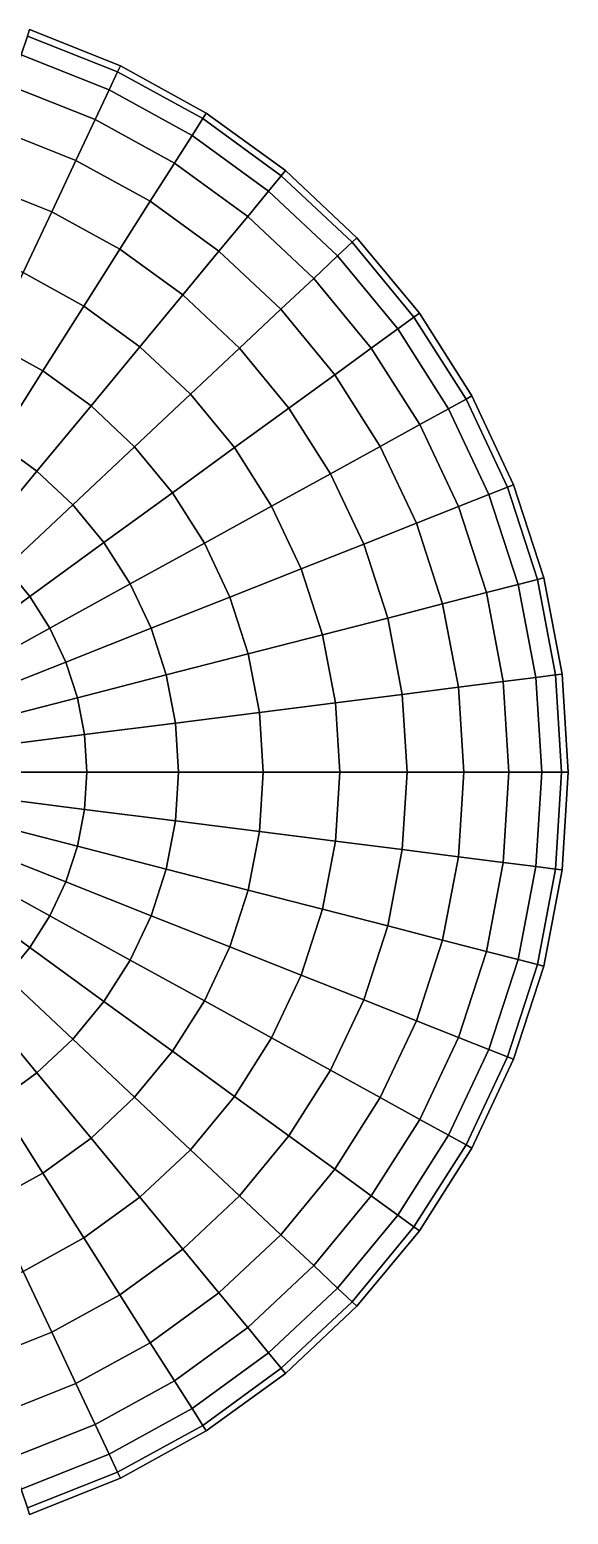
# Model space of a CAD drawing. Extents: x -1 to 5, y -1 to 5.
# Drawn here: x 4.309 to 5, y -0.951 to 0.951 of the extents above; entities that cross this region are included whole.
import ezdxf

# ---------------------------------------------------------------- set-up
doc = ezdxf.new("R2010")
doc.units = 0

msp = doc.modelspace()

# ---------------------------------------------------------------- linework, layer by layer
at = {"color": 100}
for points in [[(4.4221, 0.8971, 0.1305), (4.4258, 0.9048), (4.309, 0.9511), (4.3064, 0.9429, 0.1305)], [(4.4258, 0.9048), (4.4221, 0.8971, -0.1305), (4.3064, 0.9429, -0.1305), (4.309, 0.9511)], [(4.4113, 0.874, 0.2588), (4.4221, 0.8971, 0.1305), (4.3064, 0.9429, 0.1305), (4.2985, 0.9187, 0.2588)], [(4.4221, 0.8971, -0.1305), (4.4113, 0.874, -0.2588), (4.2985, 0.9187, -0.2588), (4.3064, 0.9429, -0.1305)], [(4.3934, 0.836, 0.3827), (4.4113, 0.874, 0.2588), (4.2985, 0.9187, 0.2588), (4.2855, 0.8787, 0.3827)], [(4.4113, 0.874, -0.2588), (4.3934, 0.836, -0.3827), (4.2855, 0.8787, -0.3827), (4.2985, 0.9187, -0.2588)], [(4.5176, 0.8156, 0.2588), (4.5312, 0.8371, 0.1305), (4.4221, 0.8971, 0.1305), (4.4113, 0.874, 0.2588)], [(4.5312, 0.8371, -0.1305), (4.5176, 0.8156, -0.2588), (4.4113, 0.874, -0.2588), (4.4221, 0.8971, -0.1305)], [(4.5312, 0.8371, 0.1305), (4.5358, 0.8443), (4.4258, 0.9048), (4.4221, 0.8971, 0.1305)], [(4.5358, 0.8443), (4.5312, 0.8371, -0.1305), (4.4221, 0.8971, -0.1305), (4.4258, 0.9048)], [(4.3687, 0.7836, 0.5), (4.3934, 0.836, 0.3827), (4.2855, 0.8787, 0.3827), (4.2676, 0.8236, 0.5)], [(4.3934, 0.836, -0.3827), (4.3687, 0.7836, -0.5), (4.2676, 0.8236, -0.5), (4.2855, 0.8787, -0.3827)], [(4.495, 0.7801, 0.3827), (4.5176, 0.8156, 0.2588), (4.4113, 0.874, 0.2588), (4.3934, 0.836, 0.3827)], [(4.5176, 0.8156, -0.2588), (4.495, 0.7801, -0.3827), (4.3934, 0.836, -0.3827), (4.4113, 0.874, -0.2588)], [(4.6157, 0.7443, 0.2588), (4.632, 0.7639, 0.1305), (4.5312, 0.8371, 0.1305), (4.5176, 0.8156, 0.2588)], [(4.632, 0.7639, -0.1305), (4.6157, 0.7443, -0.2588), (4.5176, 0.8156, -0.2588), (4.5312, 0.8371, -0.1305)], [(4.632, 0.7639, 0.1305), (4.6374, 0.7705), (4.5358, 0.8443), (4.5312, 0.8371, 0.1305)], [(4.6374, 0.7705), (4.632, 0.7639, -0.1305), (4.5312, 0.8371, -0.1305), (4.5358, 0.8443)], [(4.3378, 0.7178, 0.6088), (4.3687, 0.7836, 0.5), (4.2676, 0.8236, 0.5), (4.2452, 0.7545, 0.6088)], [(4.3687, 0.7836, -0.5), (4.3378, 0.7178, -0.6088), (4.2452, 0.7545, -0.6088), (4.2676, 0.8236, -0.5)], [(4.464, 0.7312, 0.5), (4.495, 0.7801, 0.3827), (4.3934, 0.836, 0.3827), (4.3687, 0.7836, 0.5)], [(4.495, 0.7801, -0.3827), (4.464, 0.7312, -0.5), (4.3687, 0.7836, -0.5), (4.3934, 0.836, -0.3827)], [(4.5889, 0.7119, 0.3827), (4.6157, 0.7443, 0.2588), (4.5176, 0.8156, 0.2588), (4.495, 0.7801, 0.3827)], [(4.6157, 0.7443, -0.2588), (4.5889, 0.7119, -0.3827), (4.495, 0.7801, -0.3827), (4.5176, 0.8156, -0.2588)], [(4.4251, 0.6699, 0.6088), (4.464, 0.7312, 0.5), (4.3687, 0.7836, 0.5), (4.3378, 0.7178, 0.6088)], [(4.464, 0.7312, -0.5), (4.4251, 0.6699, -0.6088), (4.3378, 0.7178, -0.6088), (4.3687, 0.7836, -0.5)], [(4.552, 0.6673, 0.5), (4.5889, 0.7119, 0.3827), (4.495, 0.7801, 0.3827), (4.464, 0.7312, 0.5)], [(4.5889, 0.7119, -0.3827), (4.552, 0.6673, -0.5), (4.464, 0.7312, -0.5), (4.495, 0.7801, -0.3827)], [(4.7041, 0.6612, 0.2588), (4.7227, 0.6787, 0.1305), (4.632, 0.7639, 0.1305), (4.6157, 0.7443, 0.2588)], [(4.7227, 0.6787, -0.1305), (4.7041, 0.6612, -0.2588), (4.6157, 0.7443, -0.2588), (4.632, 0.7639, -0.1305)], [(4.7227, 0.6787, 0.1305), (4.729, 0.6845), (4.6374, 0.7705), (4.632, 0.7639, 0.1305)], [(4.729, 0.6845), (4.7227, 0.6787, -0.1305), (4.632, 0.7639, -0.1305), (4.6374, 0.7705)], [(4.3011, 0.6398, 0.7071), (4.3378, 0.7178, 0.6088), (4.2452, 0.7545, 0.6088), (4.2185, 0.6725, 0.7071)], [(4.3378, 0.7178, -0.6088), (4.3011, 0.6398, -0.7071), (4.2185, 0.6725, -0.7071), (4.2452, 0.7545, -0.6088)], [(4.6735, 0.6324, 0.3827), (4.7041, 0.6612, 0.2588), (4.6157, 0.7443, 0.2588), (4.5889, 0.7119, 0.3827)], [(4.7041, 0.6612, -0.2588), (4.6735, 0.6324, -0.3827), (4.5889, 0.7119, -0.3827), (4.6157, 0.7443, -0.2588)], [(4.5057, 0.6113, 0.6088), (4.552, 0.6673, 0.5), (4.464, 0.7312, 0.5), (4.4251, 0.6699, 0.6088)], [(4.552, 0.6673, -0.5), (4.5057, 0.6113, -0.6088), (4.4251, 0.6699, -0.6088), (4.464, 0.7312, -0.5)], [(4.3789, 0.597, 0.7071), (4.4251, 0.6699, 0.6088), (4.3378, 0.7178, 0.6088), (4.3011, 0.6398, 0.7071)], [(4.4251, 0.6699, -0.6088), (4.3789, 0.597, -0.7071), (4.3011, 0.6398, -0.7071), (4.3378, 0.7178, -0.6088)], [(4.6313, 0.5928, 0.5), (4.6735, 0.6324, 0.3827), (4.5889, 0.7119, 0.3827), (4.552, 0.6673, 0.5)], [(4.6735, 0.6324, -0.3827), (4.6313, 0.5928, -0.5), (4.552, 0.6673, -0.5), (4.5889, 0.7119, -0.3827)], [(4.4507, 0.5448, 0.7071), (4.5057, 0.6113, 0.6088), (4.4251, 0.6699, 0.6088), (4.3789, 0.597, 0.7071)], [(4.5057, 0.6113, -0.6088), (4.4507, 0.5448, -0.7071), (4.3789, 0.597, -0.7071), (4.4251, 0.6699, -0.6088)], [(4.5783, 0.5431, 0.6088), (4.6313, 0.5928, 0.5), (4.552, 0.6673, 0.5), (4.5057, 0.6113, 0.6088)], [(4.6313, 0.5928, -0.5), (4.5783, 0.5431, -0.6088), (4.5057, 0.6113, -0.6088), (4.552, 0.6673, -0.5)], [(4.7815, 0.5678, 0.2588), (4.8021, 0.5828, 0.1305), (4.7227, 0.6787, 0.1305), (4.7041, 0.6612, 0.2588)], [(4.8021, 0.5828, -0.1305), (4.7815, 0.5678, -0.2588), (4.7041, 0.6612, -0.2588), (4.7227, 0.6787, -0.1305)], [(4.8021, 0.5828, 0.1305), (4.809, 0.5878), (4.729, 0.6845), (4.7227, 0.6787, 0.1305)], [(4.809, 0.5878), (4.8021, 0.5828, -0.1305), (4.7227, 0.6787, -0.1305), (4.729, 0.6845)], [(4.7474, 0.543, 0.3827), (4.7815, 0.5678, 0.2588), (4.7041, 0.6612, 0.2588), (4.6735, 0.6324, 0.3827)], [(4.7815, 0.5678, -0.2588), (4.7474, 0.543, -0.3827), (4.6735, 0.6324, -0.3827), (4.7041, 0.6612, -0.2588)], [(4.3262, 0.514, 0.7934), (4.3789, 0.597, 0.7071), (4.3011, 0.6398, 0.7071), (4.2592, 0.5508, 0.7934)], [(4.3789, 0.597, -0.7071), (4.3262, 0.514, -0.7934), (4.2592, 0.5508, -0.7934), (4.3011, 0.6398, -0.7071)], [(4.7006, 0.509, 0.5), (4.7474, 0.543, 0.3827), (4.6735, 0.6324, 0.3827), (4.6313, 0.5928, 0.5)], [(4.7474, 0.543, -0.3827), (4.7006, 0.509, -0.5), (4.6313, 0.5928, -0.5), (4.6735, 0.6324, -0.3827)], [(4.5155, 0.484, 0.7071), (4.5783, 0.5431, 0.6088), (4.5057, 0.6113, 0.6088), (4.4507, 0.5448, 0.7071)], [(4.5783, 0.5431, -0.6088), (4.5155, 0.484, -0.7071), (4.4507, 0.5448, -0.7071), (4.5057, 0.6113, -0.6088)], [(4.388, 0.4691, 0.7934), (4.4507, 0.5448, 0.7071), (4.3789, 0.597, 0.7071), (4.3262, 0.514, 0.7934)], [(4.4507, 0.5448, -0.7071), (4.388, 0.4691, -0.7934), (4.3262, 0.514, -0.7934), (4.3789, 0.597, -0.7071)], [(4.6418, 0.4663, 0.6088), (4.7006, 0.509, 0.5), (4.6313, 0.5928, 0.5), (4.5783, 0.5431, 0.6088)], [(4.7006, 0.509, -0.5), (4.6418, 0.4663, -0.6088), (4.5783, 0.5431, -0.6088), (4.6313, 0.5928, -0.5)], [(4.8464, 0.4653, 0.2588), (4.8688, 0.4776, 0.1305), (4.8021, 0.5828, 0.1305), (4.7815, 0.5678, 0.2588)], [(4.8688, 0.4776, -0.1305), (4.8464, 0.4653, -0.2588), (4.7815, 0.5678, -0.2588), (4.8021, 0.5828, -0.1305)], [(4.8688, 0.4776, 0.1305), (4.8763, 0.4818), (4.809, 0.5878), (4.8021, 0.5828, 0.1305)], [(4.8763, 0.4818), (4.8688, 0.4776, -0.1305), (4.8021, 0.5828, -0.1305), (4.809, 0.5878)], [(4.8096, 0.4451, 0.3827), (4.8464, 0.4653, 0.2588), (4.7815, 0.5678, 0.2588), (4.7474, 0.543, 0.3827)], [(4.8464, 0.4653, -0.2588), (4.8096, 0.4451, -0.3827), (4.7474, 0.543, -0.3827), (4.7815, 0.5678, -0.2588)], [(4.2679, 0.4222, 0.866), (4.3262, 0.514, 0.7934), (4.2592, 0.5508, 0.7934), (4.2129, 0.4524, 0.866)], [(4.3262, 0.514, -0.7934), (4.2679, 0.4222, -0.866), (4.2129, 0.4524, -0.866), (4.2592, 0.5508, -0.7934)], [(4.4438, 0.4167, 0.7934), (4.5155, 0.484, 0.7071), (4.4507, 0.5448, 0.7071), (4.388, 0.4691, 0.7934)], [(4.5155, 0.484, -0.7071), (4.4438, 0.4167, -0.7934), (4.388, 0.4691, -0.7934), (4.4507, 0.5448, -0.7071)], [(4.5721, 0.4156, 0.7071), (4.6418, 0.4663, 0.6088), (4.5783, 0.5431, 0.6088), (4.5155, 0.484, 0.7071)], [(4.6418, 0.4663, -0.6088), (4.5721, 0.4156, -0.7071), (4.5155, 0.484, -0.7071), (4.5783, 0.5431, -0.6088)], [(4.7589, 0.4172, 0.5), (4.8096, 0.4451, 0.3827), (4.7474, 0.543, 0.3827), (4.7006, 0.509, 0.5)], [(4.8096, 0.4451, -0.3827), (4.7589, 0.4172, -0.5), (4.7006, 0.509, -0.5), (4.7474, 0.543, -0.3827)], [(4.3187, 0.3853, 0.866), (4.388, 0.4691, 0.7934), (4.3262, 0.514, 0.7934), (4.2679, 0.4222, 0.866)], [(4.388, 0.4691, -0.7934), (4.3187, 0.3853, -0.866), (4.2679, 0.4222, -0.866), (4.3262, 0.514, -0.7934)], [(4.6952, 0.3822, 0.6088), (4.7589, 0.4172, 0.5), (4.7006, 0.509, 0.5), (4.6418, 0.4663, 0.6088)], [(4.7589, 0.4172, -0.5), (4.6952, 0.3822, -0.6088), (4.6418, 0.4663, -0.6088), (4.7006, 0.509, -0.5)], [(4.4925, 0.3578, 0.7934), (4.5721, 0.4156, 0.7071), (4.5155, 0.484, 0.7071), (4.4438, 0.4167, 0.7934)], [(4.5721, 0.4156, -0.7071), (4.4925, 0.3578, -0.7934), (4.4438, 0.4167, -0.7934), (4.5155, 0.484, -0.7071)], [(4.8981, 0.3556, 0.2588), (4.9218, 0.365, 0.1305), (4.8688, 0.4776, 0.1305), (4.8464, 0.4653, 0.2588)], [(4.9218, 0.365, -0.1305), (4.8981, 0.3556, -0.2588), (4.8464, 0.4653, -0.2588), (4.8688, 0.4776, -0.1305)], [(4.9218, 0.365, 0.1305), (4.9298, 0.3681), (4.8763, 0.4818), (4.8688, 0.4776, 0.1305)], [(4.9298, 0.3681), (4.9218, 0.365, -0.1305), (4.8688, 0.4776, -0.1305), (4.8763, 0.4818)], [(4.3645, 0.3423, 0.866), (4.4438, 0.4167, 0.7934), (4.388, 0.4691, 0.7934), (4.3187, 0.3853, 0.866)], [(4.4438, 0.4167, -0.7934), (4.3645, 0.3423, -0.866), (4.3187, 0.3853, -0.866), (4.388, 0.4691, -0.7934)], [(4.6196, 0.3407, 0.7071), (4.6952, 0.3822, 0.6088), (4.6418, 0.4663, 0.6088), (4.5721, 0.4156, 0.7071)], [(4.6952, 0.3822, -0.6088), (4.6196, 0.3407, -0.7071), (4.5721, 0.4156, -0.7071), (4.6418, 0.4663, -0.6088)], [(4.859, 0.3401, 0.3827), (4.8981, 0.3556, 0.2588), (4.8464, 0.4653, 0.2588), (4.8096, 0.4451, 0.3827)], [(4.8981, 0.3556, -0.2588), (4.859, 0.3401, -0.3827), (4.8096, 0.4451, -0.3827), (4.8464, 0.4653, -0.2588)], [(4.8052, 0.3188, 0.5), (4.859, 0.3401, 0.3827), (4.8096, 0.4451, 0.3827), (4.7589, 0.4172, 0.5)], [(4.859, 0.3401, -0.3827), (4.8052, 0.3188, -0.5), (4.7589, 0.4172, -0.5), (4.8096, 0.4451, -0.3827)], [(4.2439, 0.2949, 0.9239), (4.3187, 0.3853, 0.866), (4.2679, 0.4222, 0.866), (4.2051, 0.3231, 0.9239)], [(4.3187, 0.3853, -0.866), (4.2439, 0.2949, -0.9239), (4.2051, 0.3231, -0.9239), (4.2679, 0.4222, -0.866)], [(4.4045, 0.2939, 0.866), (4.4925, 0.3578, 0.7934), (4.4438, 0.4167, 0.7934), (4.3645, 0.3423, 0.866)], [(4.4925, 0.3578, -0.7934), (4.4045, 0.2939, -0.866), (4.3645, 0.3423, -0.866), (4.4438, 0.4167, -0.7934)], [(4.5335, 0.2933, 0.7934), (4.6196, 0.3407, 0.7071), (4.5721, 0.4156, 0.7071), (4.4925, 0.3578, 0.7934)], [(4.6196, 0.3407, -0.7071), (4.5335, 0.2933, -0.7934), (4.4925, 0.3578, -0.7934), (4.5721, 0.4156, -0.7071)], [(4.7376, 0.2921, 0.6088), (4.8052, 0.3188, 0.5), (4.7589, 0.4172, 0.5), (4.6952, 0.3822, 0.6088)], [(4.8052, 0.3188, -0.5), (4.7376, 0.2921, -0.6088), (4.6952, 0.3822, -0.6088), (4.7589, 0.4172, -0.5)], [(4.279, 0.262, 0.9239), (4.3645, 0.3423, 0.866), (4.3187, 0.3853, 0.866), (4.2439, 0.2949, 0.9239)], [(4.3645, 0.3423, -0.866), (4.279, 0.262, -0.9239), (4.2439, 0.2949, -0.9239), (4.3187, 0.3853, -0.866)], [(4.6575, 0.2603, 0.7071), (4.7376, 0.2921, 0.6088), (4.6952, 0.3822, 0.6088), (4.6196, 0.3407, 0.7071)], [(4.7376, 0.2921, -0.6088), (4.6575, 0.2603, -0.7071), (4.6196, 0.3407, -0.7071), (4.6952, 0.3822, -0.6088)], [(4.9356, 0.2402, 0.2588), (4.9603, 0.2466, 0.1305), (4.9218, 0.365, 0.1305), (4.8981, 0.3556, 0.2588)], [(4.9603, 0.2466, -0.1305), (4.9356, 0.2402, -0.2588), (4.8981, 0.3556, -0.2588), (4.9218, 0.365, -0.1305)], [(4.9603, 0.2466, 0.1305), (4.9686, 0.2487), (4.9298, 0.3681), (4.9218, 0.365, 0.1305)], [(4.9686, 0.2487), (4.9603, 0.2466, -0.1305), (4.9218, 0.365, -0.1305), (4.9298, 0.3681)], [(4.4382, 0.2409, 0.866), (4.5335, 0.2933, 0.7934), (4.4925, 0.3578, 0.7934), (4.4045, 0.2939, 0.866)], [(4.5335, 0.2933, -0.7934), (4.4382, 0.2409, -0.866), (4.4045, 0.2939, -0.866), (4.4925, 0.3578, -0.7934)], [(4.8949, 0.2298, 0.3827), (4.9356, 0.2402, 0.2588), (4.8981, 0.3556, 0.2588), (4.859, 0.3401, 0.3827)], [(4.9356, 0.2402, -0.2588), (4.8949, 0.2298, -0.3827), (4.859, 0.3401, -0.3827), (4.8981, 0.3556, -0.2588)], [(4.3096, 0.2249, 0.9239), (4.4045, 0.2939, 0.866), (4.3645, 0.3423, 0.866), (4.279, 0.262, 0.9239)], [(4.4045, 0.2939, -0.866), (4.3096, 0.2249, -0.9239), (4.279, 0.262, -0.9239), (4.3645, 0.3423, -0.866)], [(4.566, 0.2241, 0.7934), (4.6575, 0.2603, 0.7071), (4.6196, 0.3407, 0.7071), (4.5335, 0.2933, 0.7934)], [(4.6575, 0.2603, -0.7071), (4.566, 0.2241, -0.7934), (4.5335, 0.2933, -0.7934), (4.6196, 0.3407, -0.7071)], [(4.8388, 0.2154, 0.5), (4.8949, 0.2298, 0.3827), (4.859, 0.3401, 0.3827), (4.8052, 0.3188, 0.5)], [(4.8949, 0.2298, -0.3827), (4.8388, 0.2154, -0.5), (4.8052, 0.3188, -0.5), (4.859, 0.3401, -0.3827)], [(4.7684, 0.1973, 0.6088), (4.8388, 0.2154, 0.5), (4.8052, 0.3188, 0.5), (4.7376, 0.2921, 0.6088)], [(4.8388, 0.2154, -0.5), (4.7684, 0.1973, -0.6088), (4.7376, 0.2921, -0.6088), (4.8052, 0.3188, -0.5)], [(4.3353, 0.1844, 0.9239), (4.4382, 0.2409, 0.866), (4.4045, 0.2939, 0.866), (4.3096, 0.2249, 0.9239)], [(4.4382, 0.2409, -0.866), (4.3353, 0.1844, -0.9239), (4.3096, 0.2249, -0.9239), (4.4045, 0.2939, -0.866)], [(4.4649, 0.1841, 0.866), (4.566, 0.2241, 0.7934), (4.5335, 0.2933, 0.7934), (4.4382, 0.2409, 0.866)], [(4.566, 0.2241, -0.7934), (4.4649, 0.1841, -0.866), (4.4382, 0.2409, -0.866), (4.5335, 0.2933, -0.7934)], [(4.6849, 0.1759, 0.7071), (4.7684, 0.1973, 0.6088), (4.7376, 0.2921, 0.6088), (4.6575, 0.2603, 0.7071)], [(4.7684, 0.1973, -0.6088), (4.6849, 0.1759, -0.7071), (4.6575, 0.2603, -0.7071), (4.7376, 0.2921, -0.6088)], [(4.2094, 0.1521, 0.9659), (4.3096, 0.2249, 0.9239), (4.279, 0.262, 0.9239), (4.1887, 0.1772, 0.9659)], [(4.3096, 0.2249, -0.9239), (4.2094, 0.1521, -0.9659), (4.1887, 0.1772, -0.9659), (4.279, 0.262, -0.9239)], [(4.5896, 0.1514, 0.7934), (4.6849, 0.1759, 0.7071), (4.6575, 0.2603, 0.7071), (4.566, 0.2241, 0.7934)], [(4.6849, 0.1759, -0.7071), (4.5896, 0.1514, -0.7934), (4.566, 0.2241, -0.7934), (4.6575, 0.2603, -0.7071)], [(4.9836, 0.1243, 0.1305), (4.9921, 0.1253), (4.9686, 0.2487), (4.9603, 0.2466, 0.1305)], [(4.9921, 0.1253), (4.9836, 0.1243, -0.1305), (4.9603, 0.2466, -0.1305), (4.9686, 0.2487)], [(4.3558, 0.1409, 0.9239), (4.4649, 0.1841, 0.866), (4.4382, 0.2409, 0.866), (4.3353, 0.1844, 0.9239)], [(4.4649, 0.1841, -0.866), (4.3558, 0.1409, -0.9239), (4.3353, 0.1844, -0.9239), (4.4382, 0.2409, -0.866)], [(4.8592, 0.1085, 0.5), (4.9166, 0.1158, 0.3827), (4.8949, 0.2298, 0.3827), (4.8388, 0.2154, 0.5)], [(4.9166, 0.1158, -0.3827), (4.8592, 0.1085, -0.5), (4.8388, 0.2154, -0.5), (4.8949, 0.2298, -0.3827)], [(4.9166, 0.1158, 0.3827), (4.9583, 0.1211, 0.2588), (4.9356, 0.2402, 0.2588), (4.8949, 0.2298, 0.3827)], [(4.9583, 0.1211, -0.2588), (4.9166, 0.1158, -0.3827), (4.8949, 0.2298, -0.3827), (4.9356, 0.2402, -0.2588)], [(4.9583, 0.1211, 0.2588), (4.9836, 0.1243, 0.1305), (4.9603, 0.2466, 0.1305), (4.9356, 0.2402, 0.2588)], [(4.9836, 0.1243, -0.1305), (4.9583, 0.1211, -0.2588), (4.9356, 0.2402, -0.2588), (4.9603, 0.2466, -0.1305)], [(4.2268, 0.1247, 0.9659), (4.3353, 0.1844, 0.9239), (4.3096, 0.2249, 0.9239), (4.2094, 0.1521, 0.9659)], [(4.3353, 0.1844, -0.9239), (4.2268, 0.1247, -0.9659), (4.2094, 0.1521, -0.9659), (4.3096, 0.2249, -0.9239)], [(4.4843, 0.1243, 0.866), (4.5896, 0.1514, 0.7934), (4.566, 0.2241, 0.7934), (4.4649, 0.1841, 0.866)], [(4.5896, 0.1514, -0.7934), (4.4843, 0.1243, -0.866), (4.4649, 0.1841, -0.866), (4.566, 0.2241, -0.7934)], [(4.7871, 0.0994, 0.6088), (4.8592, 0.1085, 0.5), (4.8388, 0.2154, 0.5), (4.7684, 0.1973, 0.6088)], [(4.8592, 0.1085, -0.5), (4.7871, 0.0994, -0.6088), (4.7684, 0.1973, -0.6088), (4.8388, 0.2154, -0.5)], [(4.7015, 0.0886, 0.7071), (4.7871, 0.0994, 0.6088), (4.7684, 0.1973, 0.6088), (4.6849, 0.1759, 0.7071)], [(4.7871, 0.0994, -0.6088), (4.7015, 0.0886, -0.7071), (4.6849, 0.1759, -0.7071), (4.7684, 0.1973, -0.6088)], [(4.2406, 0.0953, 0.9659), (4.3558, 0.1409, 0.9239), (4.3353, 0.1844, 0.9239), (4.2268, 0.1247, 0.9659)], [(4.3558, 0.1409, -0.9239), (4.2406, 0.0953, -0.9659), (4.2268, 0.1247, -0.9659), (4.3353, 0.1844, -0.9239)], [(4.3707, 0.0952, 0.9239), (4.4843, 0.1243, 0.866), (4.4649, 0.1841, 0.866), (4.3558, 0.1409, 0.9239)], [(4.4843, 0.1243, -0.866), (4.3707, 0.0952, -0.9239), (4.3558, 0.1409, -0.9239), (4.4649, 0.1841, -0.866)], [(4.604, 0.0763, 0.7934), (4.7015, 0.0886, 0.7071), (4.6849, 0.1759, 0.7071), (4.5896, 0.1514, 0.7934)], [(4.7015, 0.0886, -0.7071), (4.604, 0.0763, -0.7934), (4.5896, 0.1514, -0.7934), (4.6849, 0.1759, -0.7071)], [(4.2507, 0.0644, 0.9659), (4.3707, 0.0952, 0.9239), (4.3558, 0.1409, 0.9239), (4.2406, 0.0953, 0.9659)], [(4.3707, 0.0952, -0.9239), (4.2507, 0.0644, -0.9659), (4.2406, 0.0953, -0.9659), (4.3558, 0.1409, -0.9239)], [(4.4961, 0.0627, 0.866), (4.604, 0.0763, 0.7934), (4.5896, 0.1514, 0.7934), (4.4843, 0.1243, 0.866)], [(4.604, 0.0763, -0.7934), (4.4961, 0.0627, -0.866), (4.4843, 0.1243, -0.866), (4.5896, 0.1514, -0.7934)], [(4.3797, 0.048, 0.9239), (4.4961, 0.0627, 0.866), (4.4843, 0.1243, 0.866), (4.3707, 0.0952, 0.9239)], [(4.4961, 0.0627, -0.866), (4.3797, 0.048, -0.9239), (4.3707, 0.0952, -0.9239), (4.4843, 0.1243, -0.866)], [(4.866, 0, 0.5), (4.9239, 0, 0.3827), (4.9166, 0.1158, 0.3827), (4.8592, 0.1085, 0.5)], [(4.9239, 0, -0.3827), (4.866, 0, -0.5), (4.8592, 0.1085, -0.5), (4.9166, 0.1158, -0.3827)], [(4.9239, 0, 0.3827), (4.9659, 0, 0.2588), (4.9583, 0.1211, 0.2588), (4.9166, 0.1158, 0.3827)], [(4.9659, 0, -0.2588), (4.9239, 0, -0.3827), (4.9166, 0.1158, -0.3827), (4.9583, 0.1211, -0.2588)], [(4.9659, 0, 0.2588), (4.9914, 0, 0.1305), (4.9836, 0.1243, 0.1305), (4.9583, 0.1211, 0.2588)], [(4.9914, 0, -0.1305), (4.9659, 0, -0.2588), (4.9583, 0.1211, -0.2588), (4.9836, 0.1243, -0.1305)], [(4.9914, 0, 0.1305), (5, 0), (4.9921, 0.1253), (4.9836, 0.1243, 0.1305)], [(5, 0), (4.9914, 0, -0.1305), (4.9836, 0.1243, -0.1305), (4.9921, 0.1253)], [(4.2568, 0.0324, 0.9659), (4.3797, 0.048, 0.9239), (4.3707, 0.0952, 0.9239), (4.2507, 0.0644, 0.9659)], [(4.3797, 0.048, -0.9239), (4.2568, 0.0324, -0.9659), (4.2507, 0.0644, -0.9659), (4.3707, 0.0952, -0.9239)], [(4.7071, 0, 0.7071), (4.7934, 0, 0.6088), (4.7871, 0.0994, 0.6088), (4.7015, 0.0886, 0.7071)], [(4.7934, 0, -0.6088), (4.7071, 0, -0.7071), (4.7015, 0.0886, -0.7071), (4.7871, 0.0994, -0.6088)], [(4.7934, 0, 0.6088), (4.866, 0, 0.5), (4.8592, 0.1085, 0.5), (4.7871, 0.0994, 0.6088)], [(4.866, 0, -0.5), (4.7934, 0, -0.6088), (4.7871, 0.0994, -0.6088), (4.8592, 0.1085, -0.5)], [(4.5, 0, 0.866), (4.6088, 0, 0.7934), (4.604, 0.0763, 0.7934), (4.4961, 0.0627, 0.866)], [(4.6088, 0, -0.7934), (4.5, 0, -0.866), (4.4961, 0.0627, -0.866), (4.604, 0.0763, -0.7934)], [(4.6088, 0, 0.7934), (4.7071, 0, 0.7071), (4.7015, 0.0886, 0.7071), (4.604, 0.0763, 0.7934)], [(4.7071, 0, -0.7071), (4.6088, 0, -0.7934), (4.604, 0.0763, -0.7934), (4.7015, 0.0886, -0.7071)], [(4.3827, 0, 0.9239), (4.5, 0, 0.866), (4.4961, 0.0627, 0.866), (4.3797, 0.048, 0.9239)], [(4.5, 0, -0.866), (4.3827, 0, -0.9239), (4.3797, 0.048, -0.9239), (4.4961, 0.0627, -0.866)], [(4.2588, 0, 0.9659), (4.3827, 0, 0.9239), (4.3797, 0.048, 0.9239), (4.2568, 0.0324, 0.9659)], [(4.3827, 0, -0.9239), (4.2588, 0, -0.9659), (4.2568, 0.0324, -0.9659), (4.3797, 0.048, -0.9239)], [(4.2568, -0.0324, 0.9659), (4.3797, -0.048, 0.9239), (4.3827, 0, 0.9239), (4.2588, 0, 0.9659)], [(4.3797, -0.048, -0.9239), (4.2568, -0.0324, -0.9659), (4.2588, 0, -0.9659), (4.3827, 0, -0.9239)], [(4.3797, -0.048, 0.9239), (4.4961, -0.0627, 0.866), (4.5, 0, 0.866), (4.3827, 0, 0.9239)], [(4.4961, -0.0627, -0.866), (4.3797, -0.048, -0.9239), (4.3827, 0, -0.9239), (4.5, 0, -0.866)], [(4.4961, -0.0627, 0.866), (4.604, -0.0763, 0.7934), (4.6088, 0, 0.7934), (4.5, 0, 0.866)], [(4.604, -0.0763, -0.7934), (4.4961, -0.0627, -0.866), (4.5, 0, -0.866), (4.6088, 0, -0.7934)], [(4.604, -0.0763, 0.7934), (4.7015, -0.0886, 0.7071), (4.7071, 0, 0.7071), (4.6088, 0, 0.7934)], [(4.7015, -0.0886, -0.7071), (4.604, -0.0763, -0.7934), (4.6088, 0, -0.7934), (4.7071, 0, -0.7071)], [(4.7015, -0.0886, 0.7071), (4.7871, -0.0994, 0.6088), (4.7934, 0, 0.6088), (4.7071, 0, 0.7071)], [(4.7871, -0.0994, -0.6088), (4.7015, -0.0886, -0.7071), (4.7071, 0, -0.7071), (4.7934, 0, -0.6088)], [(4.7871, -0.0994, 0.6088), (4.8592, -0.1085, 0.5), (4.866, 0, 0.5), (4.7934, 0, 0.6088)], [(4.8592, -0.1085, -0.5), (4.7871, -0.0994, -0.6088), (4.7934, 0, -0.6088), (4.866, 0, -0.5)], [(4.8592, -0.1085, 0.5), (4.9166, -0.1158, 0.3827), (4.9239, 0, 0.3827), (4.866, 0, 0.5)], [(4.9166, -0.1158, -0.3827), (4.8592, -0.1085, -0.5), (4.866, 0, -0.5), (4.9239, 0, -0.3827)], [(4.9166, -0.1158, 0.3827), (4.9583, -0.1211, 0.2588), (4.9659, 0, 0.2588), (4.9239, 0, 0.3827)], [(4.9583, -0.1211, -0.2588), (4.9166, -0.1158, -0.3827), (4.9239, 0, -0.3827), (4.9659, 0, -0.2588)], [(4.9583, -0.1211, 0.2588), (4.9836, -0.1243, 0.1305), (4.9914, 0, 0.1305), (4.9659, 0, 0.2588)], [(4.9836, -0.1243, -0.1305), (4.9583, -0.1211, -0.2588), (4.9659, 0, -0.2588), (4.9914, 0, -0.1305)], [(4.9836, -0.1243, 0.1305), (4.9921, -0.1253), (5, 0), (4.9914, 0, 0.1305)], [(4.9921, -0.1253), (4.9836, -0.1243, -0.1305), (4.9914, 0, -0.1305), (5, 0)], [(4.2507, -0.0644, 0.9659), (4.3707, -0.0952, 0.9239), (4.3797, -0.048, 0.9239), (4.2568, -0.0324, 0.9659)], [(4.3707, -0.0952, -0.9239), (4.2507, -0.0644, -0.9659), (4.2568, -0.0324, -0.9659), (4.3797, -0.048, -0.9239)], [(4.3707, -0.0952, 0.9239), (4.4843, -0.1243, 0.866), (4.4961, -0.0627, 0.866), (4.3797, -0.048, 0.9239)], [(4.4843, -0.1243, -0.866), (4.3707, -0.0952, -0.9239), (4.3797, -0.048, -0.9239), (4.4961, -0.0627, -0.866)], [(4.2406, -0.0953, 0.9659), (4.3558, -0.1409, 0.9239), (4.3707, -0.0952, 0.9239), (4.2507, -0.0644, 0.9659)], [(4.3558, -0.1409, -0.9239), (4.2406, -0.0953, -0.9659), (4.2507, -0.0644, -0.9659), (4.3707, -0.0952, -0.9239)], [(4.4843, -0.1243, 0.866), (4.5896, -0.1514, 0.7934), (4.604, -0.0763, 0.7934), (4.4961, -0.0627, 0.866)], [(4.5896, -0.1514, -0.7934), (4.4843, -0.1243, -0.866), (4.4961, -0.0627, -0.866), (4.604, -0.0763, -0.7934)], [(4.5896, -0.1514, 0.7934), (4.6849, -0.1759, 0.7071), (4.7015, -0.0886, 0.7071), (4.604, -0.0763, 0.7934)], [(4.6849, -0.1759, -0.7071), (4.5896, -0.1514, -0.7934), (4.604, -0.0763, -0.7934), (4.7015, -0.0886, -0.7071)], [(4.6849, -0.1759, 0.7071), (4.7684, -0.1973, 0.6088), (4.7871, -0.0994, 0.6088), (4.7015, -0.0886, 0.7071)], [(4.7684, -0.1973, -0.6088), (4.6849, -0.1759, -0.7071), (4.7015, -0.0886, -0.7071), (4.7871, -0.0994, -0.6088)], [(4.2268, -0.1247, 0.9659), (4.3353, -0.1844, 0.9239), (4.3558, -0.1409, 0.9239), (4.2406, -0.0953, 0.9659)], [(4.3353, -0.1844, -0.9239), (4.2268, -0.1247, -0.9659), (4.2406, -0.0953, -0.9659), (4.3558, -0.1409, -0.9239)], [(4.3558, -0.1409, 0.9239), (4.4649, -0.1841, 0.866), (4.4843, -0.1243, 0.866), (4.3707, -0.0952, 0.9239)], [(4.4649, -0.1841, -0.866), (4.3558, -0.1409, -0.9239), (4.3707, -0.0952, -0.9239), (4.4843, -0.1243, -0.866)], [(4.7684, -0.1973, 0.6088), (4.8388, -0.2154, 0.5), (4.8592, -0.1085, 0.5), (4.7871, -0.0994, 0.6088)], [(4.8388, -0.2154, -0.5), (4.7684, -0.1973, -0.6088), (4.7871, -0.0994, -0.6088), (4.8592, -0.1085, -0.5)], [(4.8388, -0.2154, 0.5), (4.8949, -0.2298, 0.3827), (4.9166, -0.1158, 0.3827), (4.8592, -0.1085, 0.5)], [(4.8949, -0.2298, -0.3827), (4.8388, -0.2154, -0.5), (4.8592, -0.1085, -0.5), (4.9166, -0.1158, -0.3827)], [(4.2094, -0.1521, 0.9659), (4.3096, -0.2249, 0.9239), (4.3353, -0.1844, 0.9239), (4.2268, -0.1247, 0.9659)], [(4.3096, -0.2249, -0.9239), (4.2094, -0.1521, -0.9659), (4.2268, -0.1247, -0.9659), (4.3353, -0.1844, -0.9239)], [(4.4649, -0.1841, 0.866), (4.566, -0.2241, 0.7934), (4.5896, -0.1514, 0.7934), (4.4843, -0.1243, 0.866)], [(4.566, -0.2241, -0.7934), (4.4649, -0.1841, -0.866), (4.4843, -0.1243, -0.866), (4.5896, -0.1514, -0.7934)], [(4.8949, -0.2298, 0.3827), (4.9356, -0.2402, 0.2588), (4.9583, -0.1211, 0.2588), (4.9166, -0.1158, 0.3827)], [(4.9356, -0.2402, -0.2588), (4.8949, -0.2298, -0.3827), (4.9166, -0.1158, -0.3827), (4.9583, -0.1211, -0.2588)], [(4.9356, -0.2402, 0.2588), (4.9603, -0.2466, 0.1305), (4.9836, -0.1243, 0.1305), (4.9583, -0.1211, 0.2588)], [(4.9603, -0.2466, -0.1305), (4.9356, -0.2402, -0.2588), (4.9583, -0.1211, -0.2588), (4.9836, -0.1243, -0.1305)], [(4.9603, -0.2466, 0.1305), (4.9686, -0.2487), (4.9921, -0.1253), (4.9836, -0.1243, 0.1305)], [(4.9686, -0.2487), (4.9603, -0.2466, -0.1305), (4.9836, -0.1243, -0.1305), (4.9921, -0.1253)], [(4.1887, -0.1772, 0.9659), (4.279, -0.262, 0.9239), (4.3096, -0.2249, 0.9239), (4.2094, -0.1521, 0.9659)], [(4.279, -0.262, -0.9239), (4.1887, -0.1772, -0.9659), (4.2094, -0.1521, -0.9659), (4.3096, -0.2249, -0.9239)], [(4.3353, -0.1844, 0.9239), (4.4382, -0.2409, 0.866), (4.4649, -0.1841, 0.866), (4.3558, -0.1409, 0.9239)], [(4.4382, -0.2409, -0.866), (4.3353, -0.1844, -0.9239), (4.3558, -0.1409, -0.9239), (4.4649, -0.1841, -0.866)], [(4.566, -0.2241, 0.7934), (4.6575, -0.2603, 0.7071), (4.6849, -0.1759, 0.7071), (4.5896, -0.1514, 0.7934)], [(4.6575, -0.2603, -0.7071), (4.566, -0.2241, -0.7934), (4.5896, -0.1514, -0.7934), (4.6849, -0.1759, -0.7071)], [(4.3096, -0.2249, 0.9239), (4.4045, -0.2939, 0.866), (4.4382, -0.2409, 0.866), (4.3353, -0.1844, 0.9239)], [(4.4045, -0.2939, -0.866), (4.3096, -0.2249, -0.9239), (4.3353, -0.1844, -0.9239), (4.4382, -0.2409, -0.866)], [(4.4382, -0.2409, 0.866), (4.5335, -0.2933, 0.7934), (4.566, -0.2241, 0.7934), (4.4649, -0.1841, 0.866)], [(4.5335, -0.2933, -0.7934), (4.4382, -0.2409, -0.866), (4.4649, -0.1841, -0.866), (4.566, -0.2241, -0.7934)], [(4.6575, -0.2603, 0.7071), (4.7376, -0.2921, 0.6088), (4.7684, -0.1973, 0.6088), (4.6849, -0.1759, 0.7071)], [(4.7376, -0.2921, -0.6088), (4.6575, -0.2603, -0.7071), (4.6849, -0.1759, -0.7071), (4.7684, -0.1973, -0.6088)], [(4.7376, -0.2921, 0.6088), (4.8052, -0.3188, 0.5), (4.8388, -0.2154, 0.5), (4.7684, -0.1973, 0.6088)], [(4.8052, -0.3188, -0.5), (4.7376, -0.2921, -0.6088), (4.7684, -0.1973, -0.6088), (4.8388, -0.2154, -0.5)], [(4.279, -0.262, 0.9239), (4.3645, -0.3423, 0.866), (4.4045, -0.2939, 0.866), (4.3096, -0.2249, 0.9239)], [(4.3645, -0.3423, -0.866), (4.279, -0.262, -0.9239), (4.3096, -0.2249, -0.9239), (4.4045, -0.2939, -0.866)], [(4.5335, -0.2933, 0.7934), (4.6196, -0.3407, 0.7071), (4.6575, -0.2603, 0.7071), (4.566, -0.2241, 0.7934)], [(4.6196, -0.3407, -0.7071), (4.5335, -0.2933, -0.7934), (4.566, -0.2241, -0.7934), (4.6575, -0.2603, -0.7071)], [(4.8052, -0.3188, 0.5), (4.859, -0.3401, 0.3827), (4.8949, -0.2298, 0.3827), (4.8388, -0.2154, 0.5)], [(4.859, -0.3401, -0.3827), (4.8052, -0.3188, -0.5), (4.8388, -0.2154, -0.5), (4.8949, -0.2298, -0.3827)], [(4.4045, -0.2939, 0.866), (4.4925, -0.3578, 0.7934), (4.5335, -0.2933, 0.7934), (4.4382, -0.2409, 0.866)], [(4.4925, -0.3578, -0.7934), (4.4045, -0.2939, -0.866), (4.4382, -0.2409, -0.866), (4.5335, -0.2933, -0.7934)], [(4.859, -0.3401, 0.3827), (4.8981, -0.3556, 0.2588), (4.9356, -0.2402, 0.2588), (4.8949, -0.2298, 0.3827)], [(4.8981, -0.3556, -0.2588), (4.859, -0.3401, -0.3827), (4.8949, -0.2298, -0.3827), (4.9356, -0.2402, -0.2588)], [(4.8981, -0.3556, 0.2588), (4.9218, -0.365, 0.1305), (4.9603, -0.2466, 0.1305), (4.9356, -0.2402, 0.2588)], [(4.9218, -0.365, -0.1305), (4.8981, -0.3556, -0.2588), (4.9356, -0.2402, -0.2588), (4.9603, -0.2466, -0.1305)], [(4.9218, -0.365, 0.1305), (4.9298, -0.3681), (4.9686, -0.2487), (4.9603, -0.2466, 0.1305)], [(4.9298, -0.3681), (4.9218, -0.365, -0.1305), (4.9603, -0.2466, -0.1305), (4.9686, -0.2487)], [(4.2439, -0.2949, 0.9239), (4.3187, -0.3853, 0.866), (4.3645, -0.3423, 0.866), (4.279, -0.262, 0.9239)], [(4.3187, -0.3853, -0.866), (4.2439, -0.2949, -0.9239), (4.279, -0.262, -0.9239), (4.3645, -0.3423, -0.866)], [(4.6196, -0.3407, 0.7071), (4.6952, -0.3822, 0.6088), (4.7376, -0.2921, 0.6088), (4.6575, -0.2603, 0.7071)], [(4.6952, -0.3822, -0.6088), (4.6196, -0.3407, -0.7071), (4.6575, -0.2603, -0.7071), (4.7376, -0.2921, -0.6088)], [(4.2051, -0.3231, 0.9239), (4.2679, -0.4222, 0.866), (4.3187, -0.3853, 0.866), (4.2439, -0.2949, 0.9239)], [(4.2679, -0.4222, -0.866), (4.2051, -0.3231, -0.9239), (4.2439, -0.2949, -0.9239), (4.3187, -0.3853, -0.866)], [(4.3645, -0.3423, 0.866), (4.4438, -0.4167, 0.7934), (4.4925, -0.3578, 0.7934), (4.4045, -0.2939, 0.866)], [(4.4438, -0.4167, -0.7934), (4.3645, -0.3423, -0.866), (4.4045, -0.2939, -0.866), (4.4925, -0.3578, -0.7934)], [(4.4925, -0.3578, 0.7934), (4.5721, -0.4156, 0.7071), (4.6196, -0.3407, 0.7071), (4.5335, -0.2933, 0.7934)], [(4.5721, -0.4156, -0.7071), (4.4925, -0.3578, -0.7934), (4.5335, -0.2933, -0.7934), (4.6196, -0.3407, -0.7071)], [(4.6952, -0.3822, 0.6088), (4.7589, -0.4172, 0.5), (4.8052, -0.3188, 0.5), (4.7376, -0.2921, 0.6088)], [(4.7589, -0.4172, -0.5), (4.6952, -0.3822, -0.6088), (4.7376, -0.2921, -0.6088), (4.8052, -0.3188, -0.5)], [(4.7589, -0.4172, 0.5), (4.8096, -0.4451, 0.3827), (4.859, -0.3401, 0.3827), (4.8052, -0.3188, 0.5)], [(4.8096, -0.4451, -0.3827), (4.7589, -0.4172, -0.5), (4.8052, -0.3188, -0.5), (4.859, -0.3401, -0.3827)], [(4.3187, -0.3853, 0.866), (4.388, -0.4691, 0.7934), (4.4438, -0.4167, 0.7934), (4.3645, -0.3423, 0.866)], [(4.388, -0.4691, -0.7934), (4.3187, -0.3853, -0.866), (4.3645, -0.3423, -0.866), (4.4438, -0.4167, -0.7934)], [(4.5721, -0.4156, 0.7071), (4.6418, -0.4663, 0.6088), (4.6952, -0.3822, 0.6088), (4.6196, -0.3407, 0.7071)], [(4.6418, -0.4663, -0.6088), (4.5721, -0.4156, -0.7071), (4.6196, -0.3407, -0.7071), (4.6952, -0.3822, -0.6088)], [(4.8096, -0.4451, 0.3827), (4.8464, -0.4653, 0.2588), (4.8981, -0.3556, 0.2588), (4.859, -0.3401, 0.3827)], [(4.8464, -0.4653, -0.2588), (4.8096, -0.4451, -0.3827), (4.859, -0.3401, -0.3827), (4.8981, -0.3556, -0.2588)], [(4.4438, -0.4167, 0.7934), (4.5155, -0.484, 0.7071), (4.5721, -0.4156, 0.7071), (4.4925, -0.3578, 0.7934)], [(4.5155, -0.484, -0.7071), (4.4438, -0.4167, -0.7934), (4.4925, -0.3578, -0.7934), (4.5721, -0.4156, -0.7071)], [(4.8464, -0.4653, 0.2588), (4.8688, -0.4776, 0.1305), (4.9218, -0.365, 0.1305), (4.8981, -0.3556, 0.2588)], [(4.8688, -0.4776, -0.1305), (4.8464, -0.4653, -0.2588), (4.8981, -0.3556, -0.2588), (4.9218, -0.365, -0.1305)], [(4.8688, -0.4776, 0.1305), (4.8763, -0.4818), (4.9298, -0.3681), (4.9218, -0.365, 0.1305)], [(4.8763, -0.4818), (4.8688, -0.4776, -0.1305), (4.9218, -0.365, -0.1305), (4.9298, -0.3681)], [(4.2679, -0.4222, 0.866), (4.3262, -0.514, 0.7934), (4.388, -0.4691, 0.7934), (4.3187, -0.3853, 0.866)], [(4.3262, -0.514, -0.7934), (4.2679, -0.4222, -0.866), (4.3187, -0.3853, -0.866), (4.388, -0.4691, -0.7934)], [(4.6418, -0.4663, 0.6088), (4.7006, -0.509, 0.5), (4.7589, -0.4172, 0.5), (4.6952, -0.3822, 0.6088)], [(4.7006, -0.509, -0.5), (4.6418, -0.4663, -0.6088), (4.6952, -0.3822, -0.6088), (4.7589, -0.4172, -0.5)], [(4.388, -0.4691, 0.7934), (4.4507, -0.5448, 0.7071), (4.5155, -0.484, 0.7071), (4.4438, -0.4167, 0.7934)], [(4.4507, -0.5448, -0.7071), (4.388, -0.4691, -0.7934), (4.4438, -0.4167, -0.7934), (4.5155, -0.484, -0.7071)], [(4.5155, -0.484, 0.7071), (4.5783, -0.5431, 0.6088), (4.6418, -0.4663, 0.6088), (4.5721, -0.4156, 0.7071)], [(4.5783, -0.5431, -0.6088), (4.5155, -0.484, -0.7071), (4.5721, -0.4156, -0.7071), (4.6418, -0.4663, -0.6088)], [(4.7006, -0.509, 0.5), (4.7474, -0.543, 0.3827), (4.8096, -0.4451, 0.3827), (4.7589, -0.4172, 0.5)], [(4.7474, -0.543, -0.3827), (4.7006, -0.509, -0.5), (4.7589, -0.4172, -0.5), (4.8096, -0.4451, -0.3827)], [(4.2129, -0.4524, 0.866), (4.2592, -0.5508, 0.7934), (4.3262, -0.514, 0.7934), (4.2679, -0.4222, 0.866)], [(4.2592, -0.5508, -0.7934), (4.2129, -0.4524, -0.866), (4.2679, -0.4222, -0.866), (4.3262, -0.514, -0.7934)], [(4.7474, -0.543, 0.3827), (4.7815, -0.5678, 0.2588), (4.8464, -0.4653, 0.2588), (4.8096, -0.4451, 0.3827)], [(4.7815, -0.5678, -0.2588), (4.7474, -0.543, -0.3827), (4.8096, -0.4451, -0.3827), (4.8464, -0.4653, -0.2588)], [(4.3262, -0.514, 0.7934), (4.3789, -0.597, 0.7071), (4.4507, -0.5448, 0.7071), (4.388, -0.4691, 0.7934)], [(4.3789, -0.597, -0.7071), (4.3262, -0.514, -0.7934), (4.388, -0.4691, -0.7934), (4.4507, -0.5448, -0.7071)], [(4.5783, -0.5431, 0.6088), (4.6313, -0.5928, 0.5), (4.7006, -0.509, 0.5), (4.6418, -0.4663, 0.6088)], [(4.6313, -0.5928, -0.5), (4.5783, -0.5431, -0.6088), (4.6418, -0.4663, -0.6088), (4.7006, -0.509, -0.5)], [(4.7815, -0.5678, 0.2588), (4.8021, -0.5828, 0.1305), (4.8688, -0.4776, 0.1305), (4.8464, -0.4653, 0.2588)], [(4.8021, -0.5828, -0.1305), (4.7815, -0.5678, -0.2588), (4.8464, -0.4653, -0.2588), (4.8688, -0.4776, -0.1305)], [(4.4507, -0.5448, 0.7071), (4.5057, -0.6113, 0.6088), (4.5783, -0.5431, 0.6088), (4.5155, -0.484, 0.7071)], [(4.5057, -0.6113, -0.6088), (4.4507, -0.5448, -0.7071), (4.5155, -0.484, -0.7071), (4.5783, -0.5431, -0.6088)], [(4.8021, -0.5828, 0.1305), (4.809, -0.5878), (4.8763, -0.4818), (4.8688, -0.4776, 0.1305)], [(4.809, -0.5878), (4.8021, -0.5828, -0.1305), (4.8688, -0.4776, -0.1305), (4.8763, -0.4818)], [(4.6313, -0.5928, 0.5), (4.6735, -0.6324, 0.3827), (4.7474, -0.543, 0.3827), (4.7006, -0.509, 0.5)], [(4.6735, -0.6324, -0.3827), (4.6313, -0.5928, -0.5), (4.7006, -0.509, -0.5), (4.7474, -0.543, -0.3827)], [(4.2592, -0.5508, 0.7934), (4.3011, -0.6398, 0.7071), (4.3789, -0.597, 0.7071), (4.3262, -0.514, 0.7934)], [(4.3011, -0.6398, -0.7071), (4.2592, -0.5508, -0.7934), (4.3262, -0.514, -0.7934), (4.3789, -0.597, -0.7071)], [(4.3789, -0.597, 0.7071), (4.4251, -0.6699, 0.6088), (4.5057, -0.6113, 0.6088), (4.4507, -0.5448, 0.7071)], [(4.4251, -0.6699, -0.6088), (4.3789, -0.597, -0.7071), (4.4507, -0.5448, -0.7071), (4.5057, -0.6113, -0.6088)], [(4.5057, -0.6113, 0.6088), (4.552, -0.6673, 0.5), (4.6313, -0.5928, 0.5), (4.5783, -0.5431, 0.6088)], [(4.552, -0.6673, -0.5), (4.5057, -0.6113, -0.6088), (4.5783, -0.5431, -0.6088), (4.6313, -0.5928, -0.5)], [(4.6735, -0.6324, 0.3827), (4.7041, -0.6612, 0.2588), (4.7815, -0.5678, 0.2588), (4.7474, -0.543, 0.3827)], [(4.7041, -0.6612, -0.2588), (4.6735, -0.6324, -0.3827), (4.7474, -0.543, -0.3827), (4.7815, -0.5678, -0.2588)], [(4.7041, -0.6612, 0.2588), (4.7227, -0.6787, 0.1305), (4.8021, -0.5828, 0.1305), (4.7815, -0.5678, 0.2588)], [(4.7227, -0.6787, -0.1305), (4.7041, -0.6612, -0.2588), (4.7815, -0.5678, -0.2588), (4.8021, -0.5828, -0.1305)], [(4.7227, -0.6787, 0.1305), (4.729, -0.6845), (4.809, -0.5878), (4.8021, -0.5828, 0.1305)], [(4.729, -0.6845), (4.7227, -0.6787, -0.1305), (4.8021, -0.5828, -0.1305), (4.809, -0.5878)], [(4.3011, -0.6398, 0.7071), (4.3378, -0.7178, 0.6088), (4.4251, -0.6699, 0.6088), (4.3789, -0.597, 0.7071)], [(4.3378, -0.7178, -0.6088), (4.3011, -0.6398, -0.7071), (4.3789, -0.597, -0.7071), (4.4251, -0.6699, -0.6088)], [(4.552, -0.6673, 0.5), (4.5889, -0.7119, 0.3827), (4.6735, -0.6324, 0.3827), (4.6313, -0.5928, 0.5)], [(4.5889, -0.7119, -0.3827), (4.552, -0.6673, -0.5), (4.6313, -0.5928, -0.5), (4.6735, -0.6324, -0.3827)], [(4.4251, -0.6699, 0.6088), (4.464, -0.7312, 0.5), (4.552, -0.6673, 0.5), (4.5057, -0.6113, 0.6088)], [(4.464, -0.7312, -0.5), (4.4251, -0.6699, -0.6088), (4.5057, -0.6113, -0.6088), (4.552, -0.6673, -0.5)], [(4.2185, -0.6725, 0.7071), (4.2452, -0.7545, 0.6088), (4.3378, -0.7178, 0.6088), (4.3011, -0.6398, 0.7071)], [(4.2452, -0.7545, -0.6088), (4.2185, -0.6725, -0.7071), (4.3011, -0.6398, -0.7071), (4.3378, -0.7178, -0.6088)], [(4.5889, -0.7119, 0.3827), (4.6157, -0.7443, 0.2588), (4.7041, -0.6612, 0.2588), (4.6735, -0.6324, 0.3827)], [(4.6157, -0.7443, -0.2588), (4.5889, -0.7119, -0.3827), (4.6735, -0.6324, -0.3827), (4.7041, -0.6612, -0.2588)], [(4.6157, -0.7443, 0.2588), (4.632, -0.7639, 0.1305), (4.7227, -0.6787, 0.1305), (4.7041, -0.6612, 0.2588)], [(4.632, -0.7639, -0.1305), (4.6157, -0.7443, -0.2588), (4.7041, -0.6612, -0.2588), (4.7227, -0.6787, -0.1305)], [(4.3378, -0.7178, 0.6088), (4.3687, -0.7836, 0.5), (4.464, -0.7312, 0.5), (4.4251, -0.6699, 0.6088)], [(4.3687, -0.7836, -0.5), (4.3378, -0.7178, -0.6088), (4.4251, -0.6699, -0.6088), (4.464, -0.7312, -0.5)], [(4.464, -0.7312, 0.5), (4.495, -0.7801, 0.3827), (4.5889, -0.7119, 0.3827), (4.552, -0.6673, 0.5)], [(4.495, -0.7801, -0.3827), (4.464, -0.7312, -0.5), (4.552, -0.6673, -0.5), (4.5889, -0.7119, -0.3827)], [(4.632, -0.7639, 0.1305), (4.6374, -0.7705), (4.729, -0.6845), (4.7227, -0.6787, 0.1305)], [(4.6374, -0.7705), (4.632, -0.7639, -0.1305), (4.7227, -0.6787, -0.1305), (4.729, -0.6845)], [(4.2452, -0.7545, 0.6088), (4.2676, -0.8236, 0.5), (4.3687, -0.7836, 0.5), (4.3378, -0.7178, 0.6088)], [(4.2676, -0.8236, -0.5), (4.2452, -0.7545, -0.6088), (4.3378, -0.7178, -0.6088), (4.3687, -0.7836, -0.5)], [(4.495, -0.7801, 0.3827), (4.5176, -0.8156, 0.2588), (4.6157, -0.7443, 0.2588), (4.5889, -0.7119, 0.3827)], [(4.5176, -0.8156, -0.2588), (4.495, -0.7801, -0.3827), (4.5889, -0.7119, -0.3827), (4.6157, -0.7443, -0.2588)], [(4.3687, -0.7836, 0.5), (4.3934, -0.836, 0.3827), (4.495, -0.7801, 0.3827), (4.464, -0.7312, 0.5)], [(4.3934, -0.836, -0.3827), (4.3687, -0.7836, -0.5), (4.464, -0.7312, -0.5), (4.495, -0.7801, -0.3827)], [(4.5176, -0.8156, 0.2588), (4.5312, -0.8371, 0.1305), (4.632, -0.7639, 0.1305), (4.6157, -0.7443, 0.2588)], [(4.5312, -0.8371, -0.1305), (4.5176, -0.8156, -0.2588), (4.6157, -0.7443, -0.2588), (4.632, -0.7639, -0.1305)], [(4.5312, -0.8371, 0.1305), (4.5358, -0.8443), (4.6374, -0.7705), (4.632, -0.7639, 0.1305)], [(4.5358, -0.8443), (4.5312, -0.8371, -0.1305), (4.632, -0.7639, -0.1305), (4.6374, -0.7705)], [(4.2676, -0.8236, 0.5), (4.2855, -0.8787, 0.3827), (4.3934, -0.836, 0.3827), (4.3687, -0.7836, 0.5)], [(4.2855, -0.8787, -0.3827), (4.2676, -0.8236, -0.5), (4.3687, -0.7836, -0.5), (4.3934, -0.836, -0.3827)], [(4.3934, -0.836, 0.3827), (4.4113, -0.874, 0.2588), (4.5176, -0.8156, 0.2588), (4.495, -0.7801, 0.3827)], [(4.4113, -0.874, -0.2588), (4.3934, -0.836, -0.3827), (4.495, -0.7801, -0.3827), (4.5176, -0.8156, -0.2588)], [(4.4113, -0.874, 0.2588), (4.4221, -0.8971, 0.1305), (4.5312, -0.8371, 0.1305), (4.5176, -0.8156, 0.2588)], [(4.4221, -0.8971, -0.1305), (4.4113, -0.874, -0.2588), (4.5176, -0.8156, -0.2588), (4.5312, -0.8371, -0.1305)], [(4.2855, -0.8787, 0.3827), (4.2985, -0.9187, 0.2588), (4.4113, -0.874, 0.2588), (4.3934, -0.836, 0.3827)], [(4.2985, -0.9187, -0.2588), (4.2855, -0.8787, -0.3827), (4.3934, -0.836, -0.3827), (4.4113, -0.874, -0.2588)], [(4.4221, -0.8971, 0.1305), (4.4258, -0.9048), (4.5358, -0.8443), (4.5312, -0.8371, 0.1305)], [(4.4258, -0.9048), (4.4221, -0.8971, -0.1305), (4.5312, -0.8371, -0.1305), (4.5358, -0.8443)], [(4.2985, -0.9187, 0.2588), (4.3064, -0.9429, 0.1305), (4.4221, -0.8971, 0.1305), (4.4113, -0.874, 0.2588)], [(4.3064, -0.9429, -0.1305), (4.2985, -0.9187, -0.2588), (4.4113, -0.874, -0.2588), (4.4221, -0.8971, -0.1305)], [(4.3064, -0.9429, 0.1305), (4.309, -0.9511), (4.4258, -0.9048), (4.4221, -0.8971, 0.1305)], [(4.309, -0.9511), (4.3064, -0.9429, -0.1305), (4.4221, -0.8971, -0.1305), (4.4258, -0.9048)]]:
    msp.add_3dface(points, dxfattribs=at)

doc.saveas('drawing.dxf')
